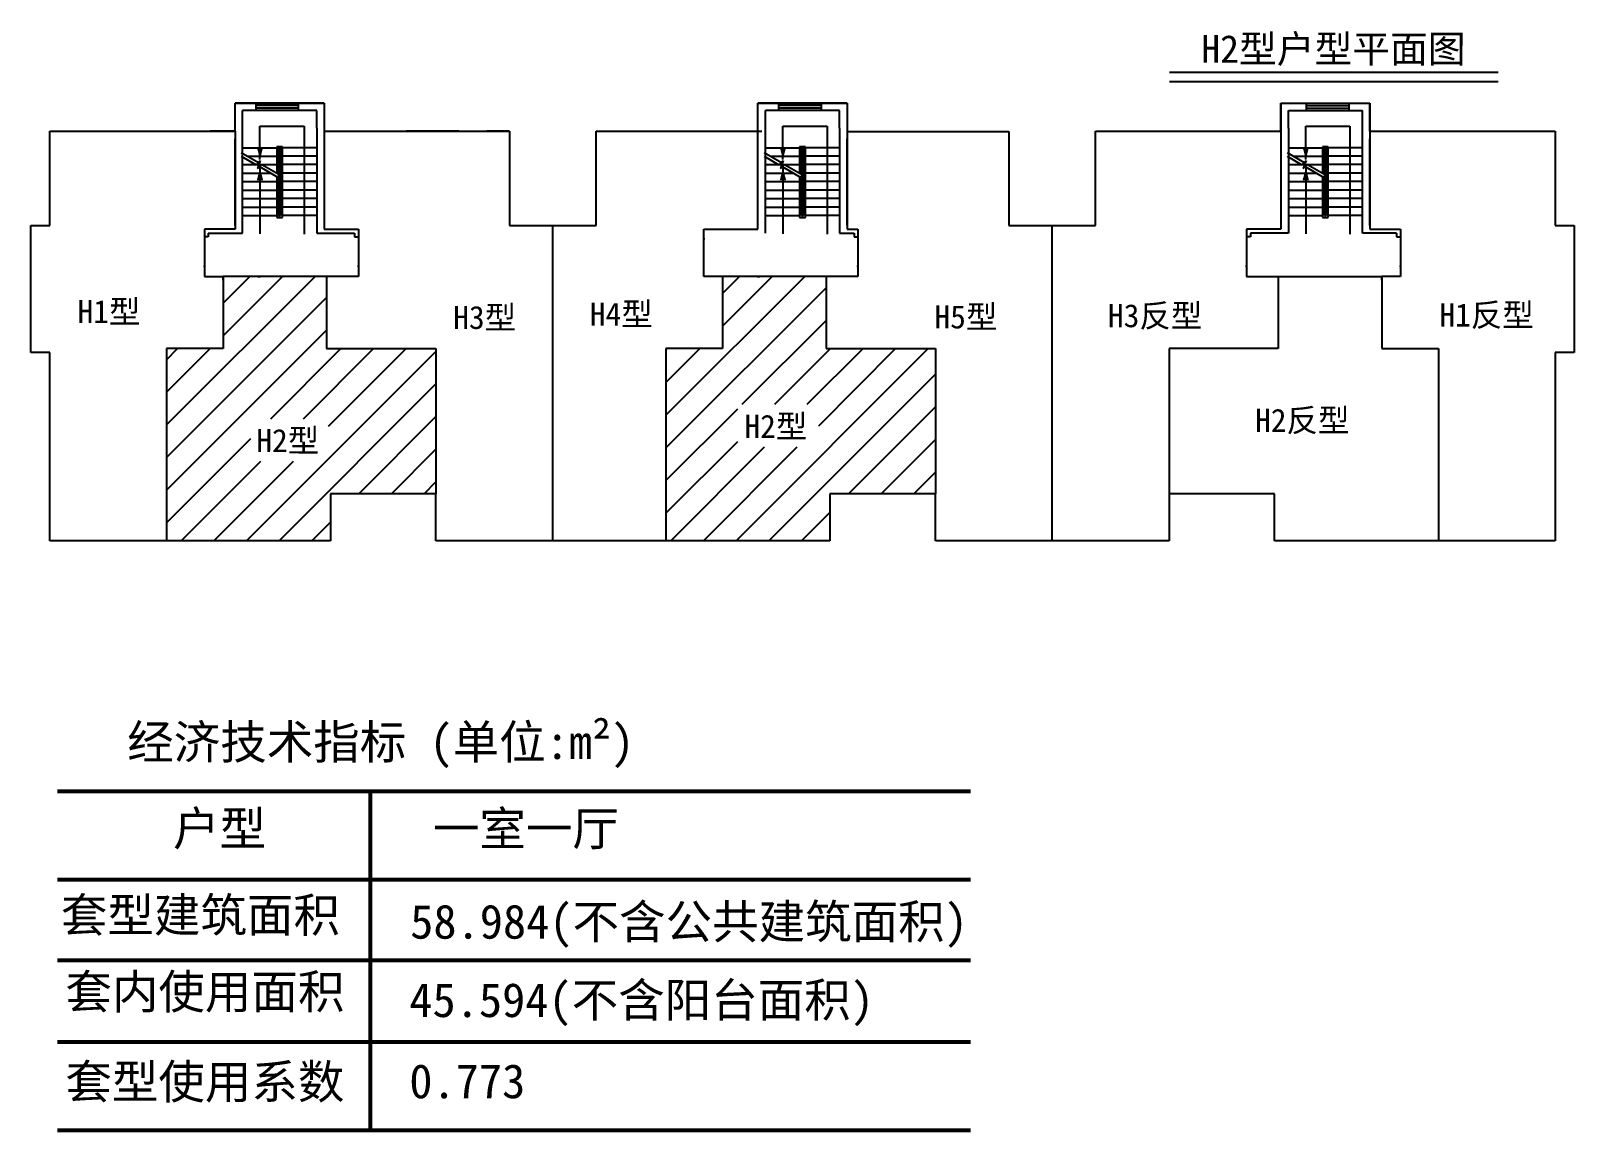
# Model space of a CAD drawing. Header units: millimetres. Extents: x 26134 to 52625, y 7627 to 18313.
# Drawn here: x 42093 to 52625, y 8516 to 16018 of the extents above; entities that cross this region are included whole.
import ezdxf

# ---------------------------------------------------------------- set-up
doc = ezdxf.new("R2010")
doc.units = ezdxf.units.MM
doc.layers.add('注释', color=252, linetype='Continuous')
doc.styles.get("Standard").update_dxf_attribs({"font": 'arial.ttf'})
doc.styles.add('STYLE1', font='simhei.ttf')

msp = doc.modelspace()

# ---------------------------------------------------------------- linework, layer by layer
at = {"layer": '注释'}
for p, q in [((49865, 15736), (52108, 15736)), ((49865, 15672), (52108, 15672)), ((43487, 15332, 109), (43487, 15525, 109)), ((43630, 15525, 109), (43487, 15525, 109)), ((43630, 15474, 109), (43630, 15525, 109)), ((44095, 15525, 109), (43919, 15525, 109)), ((43919, 15474, 109), (43919, 15525, 109)), ((44095, 15525, 109), (44095, 15332, 109)), ((47055, 15332, 109), (47055, 15525, 109)), ((47199, 15525, 109), (47055, 15525, 109)), ((47199, 15474, 109), (47199, 15525, 109)), ((47664, 15525, 109), (47488, 15525, 109)), ((47488, 15474, 109), (47488, 15525, 109)), ((47664, 15525, 109), (47664, 15331, 109)), ((50624, 15525, 109), (50624, 15332, 109)), ((50624, 15525, 109), (50799, 15525, 109)), ((50799, 15474, 109), (50799, 15525, 109)), ((51089, 15474, 109), (51089, 15525, 109)), ((51089, 15525, 109), (51232, 15525, 109)), ((51232, 15332, 109), (51232, 15525, 109)), ((43538, 14638, 109), (43538, 15474, 109)), ((43630, 15474, 109), (43538, 15474, 109)), ((44044, 15474, 109), (43919, 15474, 109)), ((44044, 15354, 109), (44044, 15474, 109)), ((47106, 14638, 109), (47106, 15474, 109)), ((47199, 15474, 109), (47106, 15474, 109)), ((47612, 15474, 109), (47488, 15474, 109)), ((47612, 15354, 109), (47612, 15474, 109)), ((50675, 15354, 109), (50675, 15474, 109)), ((50675, 15474, 109), (50799, 15474, 109)), ((51089, 15474, 109), (51181, 15474, 109)), ((51181, 14638, 109), (51181, 15474, 109)), ((43487, 15332, 109), (43314, 15332, 109)), ((43487, 14689, 109), (43487, 15281, 109)), ((44044, 15354, 109), (44044, 14638, 109)), ((44095, 15332, 109), (44332, 15332, 109)), ((44095, 15281, 109), (44095, 14689, 109)), ((45013, 15332, 109), (44654, 15332, 109)), ((45360, 15332, 109), (45205, 15332, 109)), ((47055, 15332, 109), (47081, 15332, 109)), ((47055, 14689, 109), (47055, 15281, 109)), ((47612, 15354, 109), (47612, 14638, 109)), ((47664, 15331, 109), (47836, 15331, 109)), ((47664, 15280, 109), (47664, 14689, 109)), ((47664, 14689, 109), (47664, 15280, 109)), ((50624, 15281, 109), (50624, 14689, 109)), ((50675, 15354, 109), (50675, 14638, 109)), ((51232, 15332, 109), (51405, 15332, 109)), ((51232, 14689, 109), (51232, 15281, 109)), ((43304, 14612, 109), (43279, 14612, 109)), ((43279, 14601, 109), (43279, 14592, 109)), ((43304, 14638, 109), (43304, 14612, 109)), ((43304, 14638, 109), (43538, 14638, 109)), ((43484, 14638, 109), (43487, 14638, 109)), ((44044, 14638, 109), (44303, 14638, 109)), ((44303, 14638, 109), (44303, 14612, 109)), ((44303, 14612, 109), (44329, 14612, 109)), ((44320, 14611, 109), (44320, 14611, 109)), ((44329, 14602, 109), (44329, 14593, 109)), ((46686, 14603, 109), (46686, 14594, 109)), ((47612, 14638, 109), (47711, 14638, 109)), ((47711, 14638, 109), (47711, 14612, 109)), ((47711, 14612, 109), (47737, 14612, 109)), ((47728, 14611, 109), (47728, 14611, 109)), ((47737, 14602, 109), (47737, 14593, 109)), ((50416, 14612, 109), (50390, 14612, 109)), ((50399, 14611, 109), (50399, 14611, 109)), ((50416, 14638, 109), (50416, 14612, 109)), ((50675, 14638, 109), (50416, 14638, 109)), ((51414, 14638, 109), (51181, 14638, 109)), ((51234, 14638, 109), (51232, 14638, 109)), ((51414, 14638, 109), (51414, 14612, 109)), ((51414, 14612, 109), (51440, 14612, 109)), ((51440, 14601, 109), (51440, 14592, 109)), ((43279, 14407, 109), (43279, 14415, 109)), ((43405, 14316, 109), (43405, 14342, 109)), ((43448, 14342, 109), (43448, 14342, 109)), ((43466, 14342, 109), (43448, 14342, 109)), ((43642, 14342, 109), (43660, 14342, 109)), ((43660, 14342, 109), (43660, 14342, 109)), ((44329, 14408, 109), (44329, 14417, 109)), ((46686, 14409, 109), (46686, 14418, 109)), ((46856, 14342, 109), (46856, 14342, 109)), ((46873, 14342, 109), (46856, 14342, 109)), ((47050, 14342, 109), (47068, 14342, 109)), ((47068, 14342, 109), (47068, 14342, 109)), ((47728, 14399, 109), (47728, 14399, 109)), ((47737, 14408, 109), (47737, 14417, 109)), ((50390, 14408, 109), (50390, 14417, 109)), ((50399, 14399, 109), (50399, 14399, 109)), ((51314, 14316, 109), (51314, 14342, 109)), ((51431, 14398, 109), (51431, 14398, 109)), ((51440, 14407, 109), (51440, 14415, 109))]:
    msp.add_line(p, q, dxfattribs=at)
at = {"layer": '注释', "color": 11, "linetype": 'Continuous'}
for p, q in [((43487, 15332, 109), (43487, 15525, 109)), ((43487, 15525, 109), (44095, 15525, 109)), ((44095, 15525, 109), (44095, 15332, 109)), ((47055, 15332, 109), (47055, 15525, 109)), ((47055, 15525, 109), (47664, 15525, 109)), ((47664, 15525, 109), (47664, 15331, 109)), ((50624, 15332, 109), (50624, 15525, 109)), ((50624, 15525, 109), (51232, 15525, 109)), ((51232, 15525, 109), (51232, 15332, 109)), ((42222, 14689, 109), (42222, 15332, 109)), ((42222, 15332, 109), (43487, 15332, 109)), ((43487, 15332, 109), (43487, 14664, 109)), ((44095, 15332, 109), (45360, 15332, 109)), ((44095, 15332, 109), (44095, 14689, 109)), ((45360, 15332, 109), (45360, 14689, 109)), ((45951, 14689, 109), (45951, 15332, 109)), ((45951, 15332, 109), (47055, 15332, 109)), ((47055, 14664, 109), (47055, 15332, 109)), ((47664, 15331, 109), (48768, 15331, 109)), ((47664, 15331, 109), (47664, 14664, 109)), ((48768, 15331, 109), (48768, 14689, 109)), ((49359, 14689, 109), (49359, 15332, 109)), ((49359, 15332, 109), (50624, 15332, 109)), ((50624, 15332, 109), (50624, 14664, 109)), ((51232, 15332, 109), (52497, 15332, 109)), ((51232, 15331, 109), (51232, 14664, 109)), ((52497, 15332, 109), (52497, 14689, 109)), ((42093, 13823, 109), (42093, 14689, 109)), ((42093, 14689, 109), (42222, 14689, 109)), ((43487, 14664, 109), (43279, 14664, 109)), ((43279, 14664, 109), (43279, 14342, 109)), ((44095, 14689, 109), (44095, 14664, 109)), ((44095, 14664, 109), (44329, 14664, 109)), ((44329, 14664, 109), (44329, 14342, 109)), ((45360, 14689, 109), (45951, 14689, 109)), ((45655, 12537, 109), (45655, 14689, 109)), ((46686, 14342, 109), (46686, 14664, 109)), ((46686, 14664, 109), (47055, 14664, 109)), ((47664, 14664, 109), (47737, 14664, 109)), ((47737, 14664, 109), (47737, 14342, 109)), ((48768, 14689, 109), (49359, 14689, 109)), ((49063, 12537, 109), (49063, 14689, 109)), ((50624, 14664, 109), (50390, 14664, 109)), ((50390, 14664, 109), (50390, 14342, 109)), ((51232, 14664, 109), (51440, 14664, 109)), ((51440, 14664, 109), (51440, 14342, 109)), ((52497, 14689, 109), (52625, 14689, 109)), ((52625, 14689, 109), (52625, 13823, 109)), ((43279, 14342, 109), (43405, 14342, 109)), ((44112, 14342, 109), (43405, 14342, 109)), ((43405, 14342, 109), (43405, 13849, 109)), ((44329, 14342, 109), (44112, 14342, 109)), ((44112, 14342, 109), (44112, 13875, 109)), ((47520, 14342, 109), (46686, 14342, 109)), ((46813, 14342, 109), (46813, 13849, 109)), ((47737, 14342, 109), (47520, 14342, 109)), ((47520, 14342, 109), (47520, 13849, 109)), ((50390, 14342, 109), (50606, 14342, 109)), ((50606, 14342, 109), (50606, 13849, 109)), ((50606, 14342, 109), (51314, 14342, 109)), ((51440, 14342, 109), (51314, 14342, 109)), ((51314, 14342, 109), (51314, 13849, 109)), ((42222, 13823, 109), (42093, 13823, 109)), ((42222, 12537, 109), (42222, 13823, 109)), ((43405, 13849, 109), (43019, 13849, 109)), ((43019, 13849, 109), (43019, 12537, 109)), ((44112, 13875, 109), (44112, 13849, 109)), ((44112, 13849, 109), (44858, 13849, 109)), ((44858, 13849, 109), (44858, 12859, 109)), ((46813, 13849, 109), (46427, 13849, 109)), ((46427, 13849, 109), (46427, 12537, 109)), ((47520, 13849, 109), (48266, 13849, 109)), ((48266, 13849, 109), (48266, 12859, 109)), ((50606, 13849, 109), (49861, 13849, 109)), ((49861, 13849, 109), (49861, 12859, 109)), ((51314, 13849, 109), (51699, 13849, 109)), ((51699, 13849, 109), (51699, 12537, 109)), ((52625, 13823, 109), (52497, 13823, 109)), ((52497, 13823, 109), (52497, 12537, 109)), ((44858, 12859, 109), (44138, 12859, 109)), ((44138, 12859, 109), (44138, 12537, 109)), ((44858, 12537, 109), (44858, 12859, 109)), ((48266, 12859, 109), (47546, 12859, 109)), ((47546, 12859, 109), (47546, 12537, 109)), ((48266, 12537, 109), (48266, 12859, 109)), ((50581, 12859, 109), (49861, 12859, 109)), ((49861, 12859, 109), (49861, 12537, 109)), ((50581, 12537, 109), (50581, 12859, 109)), ((44138, 12537, 109), (42222, 12537, 109)), ((47546, 12537, 109), (44858, 12537, 109)), ((49861, 12537, 109), (48266, 12537, 109)), ((52497, 12537, 109), (50581, 12537, 109))]:
    msp.add_line(p, q, dxfattribs=at)
at = {"layer": '注释', "linetype": 'ByBlock'}
for p, q in [((43919, 15525, 109), (43630, 15525, 109)), ((43919, 15508, 109), (43630, 15508, 109)), ((43919, 15491, 109), (43630, 15491, 109)), ((47488, 15525, 109), (47199, 15525, 109)), ((47488, 15508, 109), (47199, 15508, 109)), ((47488, 15491, 109), (47199, 15491, 109)), ((50799, 15525, 109), (51089, 15525, 109)), ((50799, 15508, 109), (51089, 15508, 109)), ((50799, 15491, 109), (51089, 15491, 109)), ((43919, 15474, 109), (43630, 15474, 109)), ((47488, 15474, 109), (47199, 15474, 109)), ((50799, 15474, 109), (51089, 15474, 109)), ((42928, 15332, 109), (43314, 15332, 109)), ((44332, 15332, 109), (44654, 15332, 109)), ((45013, 15332, 109), (45205, 15332, 109))]:
    msp.add_line(p, q, dxfattribs=at)
at = {"layer": '注释', "linetype": 'ByBlock', "extrusion": (-1.97671e-25, 1.21719e-09, 1)}
for p, q in [((43657, 15140, 109), (43657, 15368, 109)), ((43657, 15368, 109), (43958, 15368, 109)), ((43958, 15368, 109), (43958, 14631, 109)), ((47226, 15140, 109), (47226, 15368, 109)), ((47226, 15368, 109), (47527, 15368, 109)), ((47527, 15368, 109), (47527, 14631, 109)), ((50795, 15140, 109), (50795, 15368, 109)), ((50795, 15368, 109), (51095, 15368, 109)), ((51095, 15368, 109), (51095, 14631, 109)), ((43529, 15187, 109), (43646, 15119, 109)), ((43538, 15220, 109), (43772, 15220, 109)), ((43810, 15227, 109), (43772, 15227, 109)), ((43772, 15227, 109), (43772, 15047, 109)), ((43797, 15220, 109), (43784, 15220, 109)), ((43784, 15220, 109), (43784, 14758, 109)), ((43797, 14758, 109), (43797, 15220, 109)), ((43810, 14745, 109), (43810, 15227, 109)), ((44044, 15220, 109), (43810, 15220, 109)), ((47097, 15187, 109), (47215, 15119, 109)), ((47106, 15220, 109), (47340, 15220, 109)), ((47379, 15227, 109), (47340, 15227, 109)), ((47340, 15227, 109), (47340, 15047, 109)), ((47366, 15220, 109), (47353, 15220, 109)), ((47353, 15220, 109), (47353, 14758, 109)), ((47366, 14758, 109), (47366, 15220, 109)), ((47379, 14745, 109), (47379, 15227, 109)), ((47612, 15220, 109), (47379, 15220, 109)), ((50666, 15187, 109), (50783, 15119, 109)), ((50675, 15220, 109), (50909, 15220, 109)), ((50947, 15227, 109), (50909, 15227, 109)), ((50909, 15227, 109), (50909, 15047, 109)), ((50934, 15220, 109), (50921, 15220, 109)), ((50921, 15220, 109), (50921, 14758, 109)), ((50934, 14758, 109), (50934, 15220, 109)), ((50947, 14745, 109), (50947, 15227, 109)), ((51181, 15220, 109), (50947, 15220, 109)), ((43529, 15162, 109), (43630, 15104, 109)), ((43538, 15105, 109), (43772, 15105, 109)), ((43571, 15163, 109), (43772, 15163, 109)), ((43630, 15104, 109), (43659, 15132, 109)), ((43659, 15132, 109), (43640, 15078, 109)), ((43640, 15078, 109), (43669, 15106, 109)), ((43653, 15091, 109), (43781, 15017, 109)), ((43657, 15082, 109), (43657, 14633, 109)), ((43669, 15106, 109), (43781, 15042, 109)), ((44044, 15163, 109), (43810, 15163, 109)), ((44044, 15105, 109), (43810, 15105, 109)), ((47097, 15162, 109), (47199, 15104, 109)), ((47106, 15105, 109), (47340, 15105, 109)), ((47140, 15163, 109), (47340, 15163, 109)), ((47199, 15104, 109), (47227, 15132, 109)), ((47227, 15132, 109), (47209, 15078, 109)), ((47209, 15078, 109), (47237, 15106, 109)), ((47221, 15091, 109), (47349, 15017, 109)), ((47226, 15082, 109), (47226, 14633, 109)), ((47237, 15106, 109), (47349, 15042, 109)), ((47612, 15163, 109), (47379, 15163, 109)), ((47612, 15105, 109), (47379, 15105, 109)), ((50666, 15162, 109), (50767, 15104, 109)), ((50675, 15105, 109), (50909, 15105, 109)), ((50708, 15163, 109), (50909, 15163, 109)), ((50767, 15104, 109), (50796, 15132, 109)), ((50796, 15132, 109), (50777, 15078, 109)), ((50777, 15078, 109), (50806, 15106, 109)), ((50790, 15091, 109), (50918, 15017, 109)), ((50795, 15082, 109), (50795, 14633, 109)), ((50806, 15106, 109), (50918, 15042, 109)), ((51181, 15163, 109), (50947, 15163, 109)), ((51181, 15105, 109), (50947, 15105, 109)), ((43538, 15047, 109), (43729, 15047, 109)), ((43538, 14989, 109), (43772, 14989, 109)), ((43772, 15022, 109), (43772, 14745, 109)), ((44044, 15047, 109), (43810, 15047, 109)), ((44044, 14989, 109), (43810, 14989, 109)), ((47106, 15047, 109), (47297, 15047, 109)), ((47106, 14989, 109), (47340, 14989, 109)), ((47340, 15022, 109), (47340, 14745, 109)), ((47612, 15047, 109), (47379, 15047, 109)), ((47612, 14989, 109), (47379, 14989, 109)), ((50675, 15047, 109), (50866, 15047, 109)), ((50675, 14989, 109), (50909, 14989, 109)), ((50909, 15022, 109), (50909, 14745, 109)), ((51181, 15047, 109), (50947, 15047, 109)), ((51181, 14989, 109), (50947, 14989, 109)), ((43538, 14931, 109), (43772, 14931, 109)), ((43538, 14873, 109), (43772, 14873, 109)), ((44044, 14931, 109), (43810, 14931, 109)), ((44044, 14873, 109), (43810, 14873, 109)), ((47106, 14931, 109), (47340, 14931, 109)), ((47106, 14873, 109), (47340, 14873, 109)), ((47612, 14931, 109), (47379, 14931, 109)), ((47612, 14873, 109), (47379, 14873, 109)), ((50675, 14931, 109), (50909, 14931, 109)), ((50675, 14873, 109), (50909, 14873, 109)), ((51181, 14931, 109), (50947, 14931, 109)), ((51181, 14873, 109), (50947, 14873, 109)), ((43538, 14815, 109), (43772, 14815, 109)), ((43538, 14758, 109), (43772, 14758, 109)), ((43784, 14758, 109), (43797, 14758, 109)), ((44044, 14815, 109), (43810, 14815, 109)), ((44044, 14758, 109), (43810, 14758, 109)), ((47106, 14815, 109), (47340, 14815, 109)), ((47106, 14758, 109), (47340, 14758, 109)), ((47353, 14758, 109), (47366, 14758, 109)), ((47612, 14815, 109), (47379, 14815, 109)), ((47612, 14758, 109), (47379, 14758, 109)), ((50675, 14815, 109), (50909, 14815, 109)), ((50675, 14758, 109), (50909, 14758, 109)), ((50921, 14758, 109), (50934, 14758, 109)), ((51181, 14815, 109), (50947, 14815, 109)), ((51181, 14758, 109), (50947, 14758, 109)), ((43772, 14745, 109), (43810, 14745, 109)), ((47340, 14745, 109), (47379, 14745, 109)), ((50909, 14745, 109), (50947, 14745, 109))]:
    msp.add_line(p, q, dxfattribs=at)
at = {"layer": '注释', "color": 51, "linetype": 'Continuous'}
for p, q in [((43019, 13328), (44033, 14342)), ((43405, 14159), (43588, 14342)), ((43405, 13936), (43811, 14342)), ((46427, 13395), (47375, 14342)), ((46813, 14226), (46929, 14342)), ((46813, 14003), (47152, 14342)), ((46427, 13172), (47520, 14265)), ((43019, 13105), (44112, 14198)), ((46947, 13469), (47520, 14042)), ((43019, 12882), (44112, 13975)), ((43019, 13773), (43095, 13849)), ((43019, 13551), (43318, 13849)), ((43565, 12537), (44858, 13830)), ((43731, 13371), (44209, 13849)), ((43954, 13371), (44431, 13849)), ((44125, 13319), (44654, 13849)), ((46427, 13840), (46436, 13849)), ((46427, 13617), (46659, 13849)), ((46906, 12537), (48218, 13849)), ((47170, 13469), (47550, 13849)), ((47392, 13469), (47773, 13849)), ((47470, 13323), (47995, 13849)), ((43788, 12537), (44858, 13608)), ((47129, 12537), (48266, 13674)), ((44332, 12859), (44858, 13385)), ((46427, 12949), (46917, 13439)), ((47673, 12859), (48266, 13452)), ((43019, 12660), (43594, 13235)), ((46427, 12726), (46917, 13216)), ((46461, 12537), (47101, 13178)), ((46684, 12537), (47324, 13178)), ((47896, 12859), (48266, 13229)), ((43120, 12537), (43663, 13080)), ((43343, 12537), (43886, 13080)), ((44555, 12859), (44858, 13162)), ((48119, 12859), (48266, 13006)), ((44778, 12859), (44858, 12939)), ((44011, 12537), (44138, 12665)), ((47352, 12537), (47546, 12731))]:
    msp.add_line(p, q, dxfattribs=at)
at = {"layer": '注释', "color": 2, "lineweight": 53}
for p, q in [((42275, 10830, 109), (48505, 10830, 109)), ((44408, 10830, 109), (44408, 8516, 109)), ((42275, 10227, 109), (48505, 10227, 109)), ((42275, 9675, 109), (48505, 9675, 109)), ((42275, 9119, 109), (48505, 9119, 109)), ((42275, 8516, 109), (48505, 8516, 109))]:
    msp.add_line(p, q, dxfattribs=at)
at = {"layer": '注释'}
for points in [[(43679, 15225, 109), (43657, 15140, 109), (43635, 15225, 109)], [(47248, 15225, 109), (47226, 15140, 109), (47204, 15225, 109)], [(50816, 15225, 109), (50795, 15140, 109), (50772, 15225, 109)], [(43679, 14997, 109), (43657, 15082, 109), (43635, 14997, 109)], [(47248, 14997, 109), (47226, 15082, 109), (47204, 14997, 109)], [(50816, 14997, 109), (50795, 15082, 109), (50772, 14997, 109)]]:
    msp.add_solid(points, dxfattribs=at)

# ---------------------------------------------------------------- texts
at = {"layer": '注释', "color": 0, "style": 'STYLE1'}
for s, height, p in [('H2型户型平面图', 189, (50081, 15800)), ('H1型', 157.5, (42412, 14023)), ('H3型', 157.5, (44976, 13983)), ('H4型', 157.5, (45908, 14006)), ('H5型', 157.5, (48260, 13987)), ('H3反型', 157.5, (49444, 13995)), ('H1反型', 157.5, (51706, 14000)), ('H2型', 157.5, (46963, 13240)), ('H2反型', 157.5, (50448, 13281)), ('H2型', 157.5, (43632, 13143))]:
    msp.add_text(s, height=height, rotation=359.9947, dxfattribs=at).set_placement(p)
at = {"layer": '注释', "color": 2, "lineweight": 53, "char_height": 232.69, "attachment_point": 1}
for s, width, insert in [('{\\fSimSun|b0|i0|c134|p2;\\C256;经济技术指标 (单位:m²)}', 3627.68, (42751, 11281, 109)), ('{\\fSimSun|b0|i0|c134|p2;\\C256;户型}', 1233.67, (43064, 10691, 109)), ('{\\fSimSun|b0|i0|c134|p2;\\C256;一室一厅}', 1443.87, (44837, 10690, 109)), ('{\\fSimSun|b0|i0|c134|p2;\\C256;套型建筑面积}', 2005.29, (42298, 10100, 109)), ('{\\fSimSun|b0|i0|c134|p2;\\C256;58.984(不含公共建筑面积)}', 4041.44, (44682, 10055, 109)), ('{\\fSimSun|b0|i0|c134|p2;\\C256;套内使用面积}', 3971.49, (42329, 9577, 109)), ('{\\fSimSun|b0|i0|c134|p2;\\C256;45.594(不含阳台面积)}', 3478.11, (44676, 9520, 109)), ('{\\fSimSun|b0|i0|c134|p2;\\C256;套型使用系数}', 3971.49, (42329, 8963, 109)), ('{\\fSimSun|b0|i0|c134|p2;\\C256;0.773}', 1233.67, (44676, 8966, 109))]:
    msp.add_mtext_dynamic_manual_height_columns(s, width=width, gutter_width=4110, heights=[0], dxfattribs=dict(at, insert=insert))

doc.saveas('drawing.dxf')
